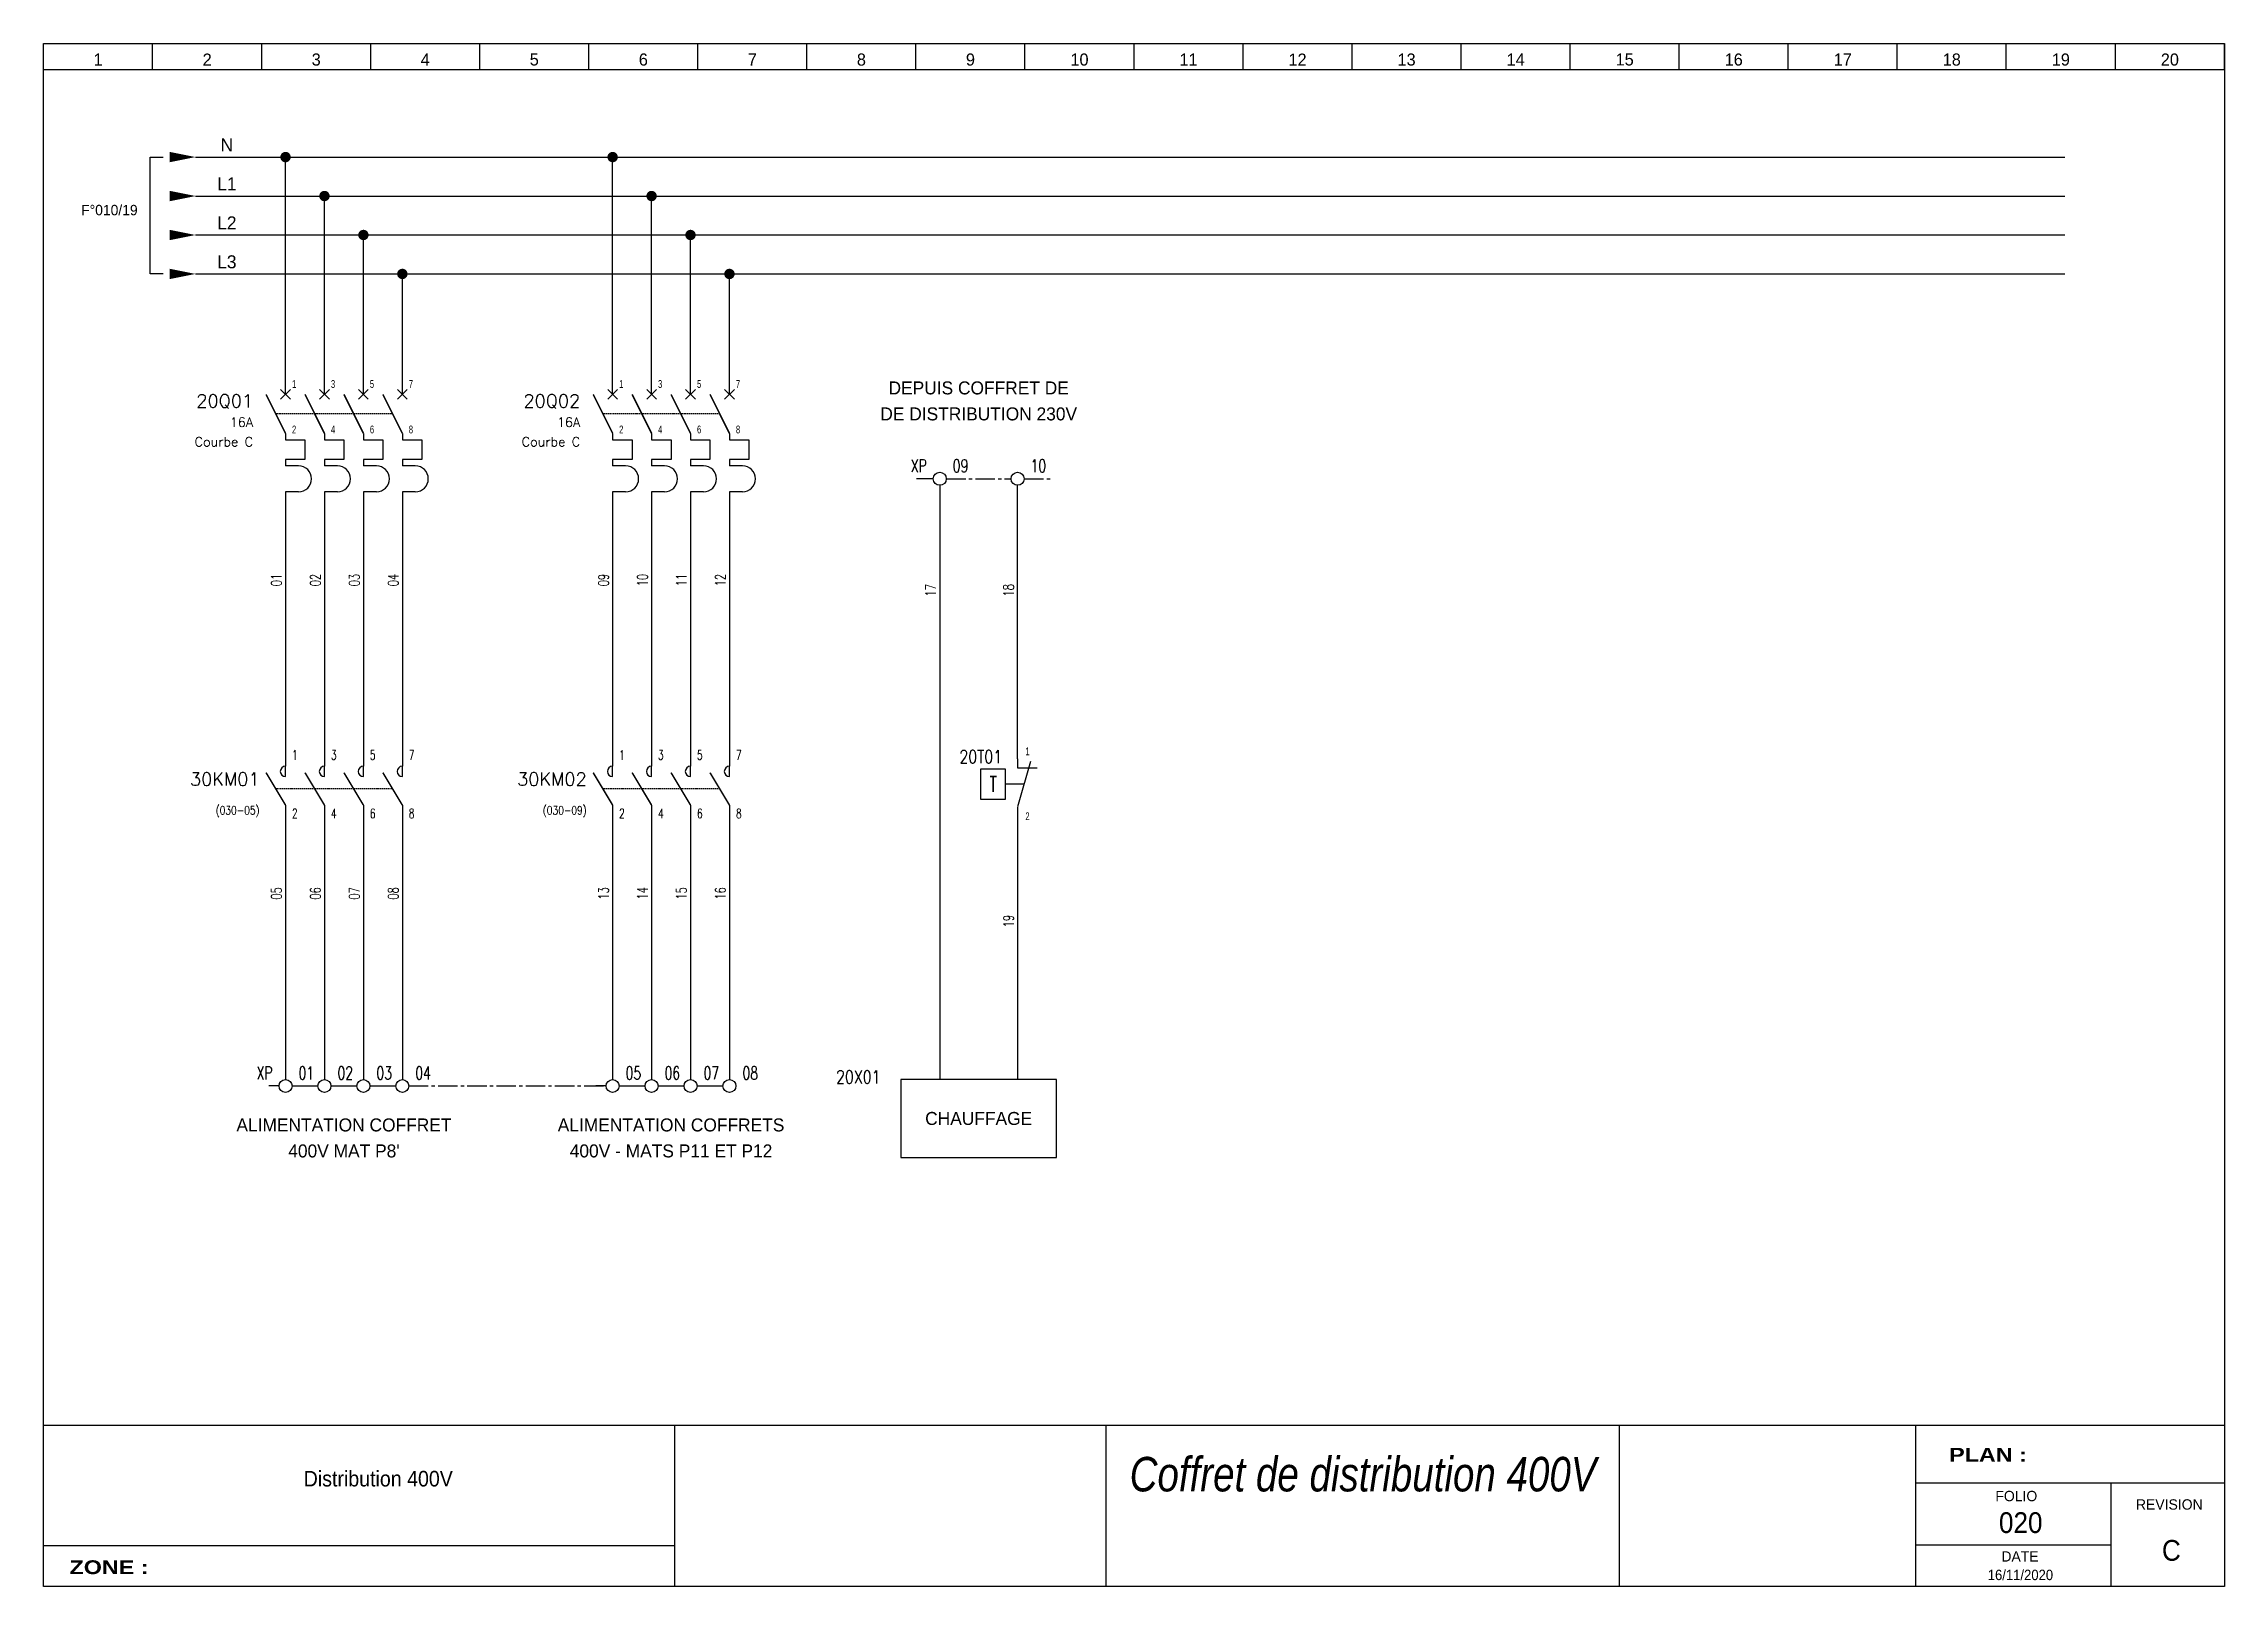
# Model space of a CAD drawing. Extents: x 0 to 420, y 0 to 297.
import ezdxf
from ezdxf.enums import TextEntityAlignment as Align

# ---------------------------------------------------------------- set-up
doc = ezdxf.new("R2010")
doc.units = 0
doc.header["$MEASUREMENT"] = 0
for name, pattern in [('AXES2', [1.125, 0.75, -0.125, 0.125, -0.125]), ('CACHE', [0.375, 0.25, -0.125]), ('FIN', [0]), ('MOYEN', [0])]:
    doc.linetypes.add(name, pattern=pattern)
doc.layers.get('0').update_dxf_attribs({"linetype": 'CONTINUOUS'})
doc.layers.add('A', color=1, linetype='CONTINUOUS')
doc.layers.add('B', color=1, linetype='CONTINUOUS')
doc.styles.add('ARIAL', font='arial.ttf', dxfattribs={"width": 0.966, "height": 2.325})
doc.styles.add('ARIAL_BOLD', font='arialbd.ttf', dxfattribs={"width": 1.2075, "height": 2.657143})
doc.styles.add('ARIAL_ITALIC', font='ariali.ttf', dxfattribs={"width": 1.449, "height": 6.642857})
doc.styles.add('ROMANS', font='romans.shx')
doc.styles.add('SIMPLEX', font='simplex')

# ---------------------------------------------------------------- blocks, each defined once
blk = doc.blocks.new('Cartouche')
at = {"color": 4}
blk.add_line((303.45, 31), (303.45, 0), dxfattribs=at)
at = {"layer": 'A', "color": 4, "linetype": 'MOYEN'}
for p, q in [((21, 292), (21, 297)), ((42, 292), (42, 297)), ((63, 292), (63, 297)), ((84, 292), (84, 297)), ((105, 292), (105, 297)), ((126, 292), (126, 297)), ((147, 292), (147, 297)), ((168, 292), (168, 297)), ((189, 292), (189, 297)), ((210, 292), (210, 297)), ((231, 292), (231, 297)), ((252, 292), (252, 297)), ((273, 292), (273, 297)), ((294, 292), (294, 297)), ((315, 292), (315, 297)), ((336, 292), (336, 297)), ((357, 292), (357, 297)), ((378, 292), (378, 297)), ((399, 292), (399, 297)), ((420, 292), (420, 297)), ((0, 292), (420, 292)), ((0, 31.05), (420, 31.05)), ((121.49, 31), (121.49, 0)), ((204.56, 31), (204.56, 0)), ((303.45, 31), (303.45, 0)), ((360.51, 31), (360.51, 0)), ((420, 19.89), (360.51, 19.89)), ((398.16, 19.86), (398.16, 0)), ((0, 7.85), (121.49, 7.85)), ((398.16, 7.96), (360.51, 7.96))]:
    blk.add_line(p, q, dxfattribs=at)
for points in [[(0, 31), (0, 297), (420, 297), (420, 31), (0, 31)], [(0, 0), (0, 297), (420, 297), (420, 0), (0, 0)]]:
    blk.add_lwpolyline(points, dxfattribs=at)
at = {"layer": 'A', "color": 7, "linetype": 'FIN', "style": 'ARIAL', "width": 0.966}
for s, height, p in [('1', 2.33, (10.5, 293.94)), ('2', 2.33, (31.5, 293.94)), ('3', 2.33, (52.5, 293.94)), ('4', 2.33, (73.5, 293.94)), ('5', 2.33, (94.5, 293.94)), ('6', 2.33, (115.5, 293.94)), ('7', 2.33, (136.5, 293.94)), ('8', 2.33, (157.5, 293.94)), ('9', 2.33, (178.5, 293.94)), ('10', 2.325, (199.5, 293.94)), ('11', 2.325, (220.5, 293.94)), ('12', 2.325, (241.5, 293.94)), ('13', 2.325, (262.5, 293.94)), ('14', 2.325, (283.5, 293.94)), ('15', 2.325, (304.5, 293.94)), ('16', 2.325, (325.5, 293.94)), ('17', 2.325, (346.5, 293.94)), ('18', 2.325, (367.5, 293.94)), ('19', 2.325, (388.5, 293.94)), ('20', 2.325, (409.5, 293.94))]:
    blk.add_text(s, height=height, dxfattribs=at).set_placement(p, align=Align.MIDDLE)
at = {"layer": 'A', "color": 7, "linetype": 'FIN', "style": 'ARIAL', "width": 0.9}
for tag, height, p in [('TITRE\xa01', 3, (64.45, 25.79)), ('TITRE\xa02', 3, (64.45, 20.79)), ('TITRE\xa03', 3, (64.45, 15.79)), ('DOSSIER\xa02', 3, (254.12, 13.45)), ('FOLIO', 4, (380.78, 12.27)), ('DOSSIER\xa03', 3, (254.12, 8.45)), ('REV', 4, (409.79, 6.93)), ('DATE', 2, (380.72, 2.24))]:
    blk.add_attdef(tag, text='', height=height, dxfattribs=at).set_placement(p, align=Align.MIDDLE)
blk.add_attdef('N°\xa0PLAN', text='', height=3, dxfattribs=at).set_placement((417.76, 25.47), align=Align.MIDDLE_RIGHT)
blk.add_attdef('ZONE', text='', height=3, dxfattribs=at).set_placement((21.8, 3.7), align=Align.MIDDLE_LEFT)
at = {"layer": 'B', "color": 1, "linetype": 'FIN', "style": 'ARIAL_BOLD', "width": 1.2075}
for s, p in [('PLAN : ', (367, 24.01)), ('ZONE : ', (5, 2.36))]:
    blk.add_text(s, height=2.657, dxfattribs=at).set_placement(p)
at = {"layer": 'B', "color": 1, "linetype": 'FIN', "style": 'ARIAL', "width": 0.966}
for s, p in [('FOLIO', (379.93, 17.39)), ('REVISION', (409.39, 15.77)), ('DATE', (380.64, 5.76))]:
    blk.add_text(s, height=1.993, dxfattribs=at).set_placement(p, align=Align.MIDDLE)
at = {"layer": 'B', "color": 4, "linetype": 'FIN', "style": 'ARIAL_ITALIC', "width": 0.8}
blk.add_attdef('DOSSIER\xa01', text='', height=6.64, dxfattribs=at).set_placement((254.12, 21.73), align=Align.MIDDLE)
blk = doc.blocks.new('Renvoi 6-5')
blk.add_lwpolyline([(-6.25, -22.5), (-8.75, -22.5), (-8.75, 0), (-6.25, 0)])
at = {"color": 0, "linetype": 'ByBlock'}
for points in [[(-5, 0, 2, 0, 0), (0, 0, 0, 0, 0)], [(-5, -7.5, 2, 0, 0), (0, -7.5, 0, 0, 0)], [(-5, -15, 2, 0, 0), (0, -15, 0, 0, 0)], [(-5, -22.5, 2, 0, 0), (0, -22.5, 0, 0, 0)]]:
    blk.add_lwpolyline(points, format="xyseb", dxfattribs=at)
blk.add_attdef('VENANT', text='', height=2, dxfattribs=at).set_placement((-11.15, -11.2), align=Align.RIGHT)
blk = doc.blocks.new('EL01-14')
at = {"color": 0, "linetype": 'ByBlock', "const_width": 1}
blk.add_lwpolyline([(-0.5, 0, 1), (0.5, 0, 1)], format="xyb", close=True, dxfattribs=at)
blk = doc.blocks.new('EL01-26')
at = {"color": 0, "linetype": 'ByBlock'}
for p, q in [((0, 0), (3.75, 0)), ((3.75, 0), (3.75, -3.75)), ((3.75, -3.75), (0, -3.75)), ((0, -3.75), (0, -5)), ((2.5, -5), (0, -5)), ((2.5, -10), (0, -10))]:
    blk.add_line(p, q, dxfattribs=at)
blk.add_arc((2.5, -7.5), 2.5, 270, 90, dxfattribs=at)
blk = doc.blocks.new('DJ4P')
at = {"color": 0, "linetype": 'ByBlock'}
for p, q in [((-0.9375, 0.9375), (0.9375, -0.9375)), ((0.9375, 0.9375), (-0.9375, -0.9375)), ((6.5625, 0.9375), (8.4375, -0.9375)), ((8.4375, 0.9375), (6.5625, -0.9375)), ((14.0625, 0.9375), (15.9375, -0.9375)), ((15.9375, 0.9375), (14.0625, -0.9375)), ((21.5625, 0.9375), (23.4375, -0.9375)), ((23.4375, 0.9375), (21.5625, -0.9375))]:
    blk.add_line(p, q, dxfattribs=at)
at = {"color": 0, "linetype": 'CACHE'}
blk.add_line((20.625, -3.75), (-1.875, -3.75), dxfattribs=at)
for p, q in [((0, -7.5), (0, -8.75)), ((7.5, -7.5), (7.5, -8.75)), ((15, -7.5), (15, -8.75)), ((22.5, -7.5), (22.5, -8.75))]:
    blk.add_line(p, q)
at = {"color": 0, "linetype": 'ByBlock', "const_width": 0.3}
for points in [[(-3.75, 0), (0, -7.5)], [(3.75, 0), (7.5, -7.5)], [(11.25, 0), (15, -7.5)], [(18.75, 0), (22.5, -7.5)]]:
    blk.add_lwpolyline(points, dxfattribs=at)
for p in [(0, -8.75), (7.5, -8.75), (15, -8.75), (22.5, -8.75)]:
    blk.add_blockref('EL01-26', p)
at = {"color": 0, "linetype": 'ByBlock', "style": 'ROMANS'}
for tag, height, p in [('REP', 2.5, (-6.25, -2.5)), ('TYPE+CAL', 1.8, (-6.25, -6.25)), ('COURBE', 1.8, (-6.25, -10))]:
    blk.add_attdef(tag, text='', height=height, dxfattribs=at).set_placement(p, align=Align.RIGHT)
at = {"color": 0, "linetype": 'ByBlock', "width": 0.7}
for tag, p in [('ENT1', (1.25, 1.25)), ('ENT2', (8.75, 1.25)), ('ENT3', (16.25, 1.25)), ('ENT4', (23.75, 1.25)), ('SOR1', (1.25, -7.5)), ('SOR2', (8.75, -7.5)), ('SOR3', (16.25, -7.5)), ('SOR4', (23.75, -7.5))]:
    blk.add_attdef(tag, p, '', height=1.5, dxfattribs=at)
at = {"color": 0, "linetype": 'ByBlock', "style": 'ROMANS', "width": 0.8}
blk.add_attdef('ICC', text='', height=1.5, dxfattribs=at).set_placement((-6.25, -13.75), align=Align.RIGHT)
blk = doc.blocks.new('Bornier Tétra')
for p, q in [((-1.25, -1.25), (-3.22, -1.25)), ((1.25, -1.25), (6.25, -1.25)), ((8.75, -1.25), (13.75, -1.25)), ((16.25, -1.25), (21.25, -1.25))]:
    blk.add_line(p, q)
for centre in [(0, -1.25), (7.5, -1.25), (15, -1.25), (22.5, -1.25)]:
    blk.add_circle(centre, 1.25)
at = {"color": 0, "linetype": 'ByBlock', "style": 'SIMPLEX', "width": 0.7}
blk.add_attdef('BORNIER', text='', height=2.5, dxfattribs=at).set_placement((-2.5, 0), align=Align.RIGHT)
for tag, p in [('BORNE1', (2.5, 0)), ('BORNE2', (10, 0)), ('BORNE3', (17.5, 0)), ('BORNE4', (25, 0))]:
    blk.add_attdef(tag, p, '', height=2.5, dxfattribs=at)
blk = doc.blocks.new('KM 4P Réf')
at = {"color": 0, "linetype": 'ByBlock'}
for p, q in [((0, -2), (0, 0)), ((7.5, -2), (7.5, 0)), ((15, -2), (15, 0)), ((22.5, -2), (22.5, 0))]:
    blk.add_line(p, q, dxfattribs=at)
at = {"color": 0, "linetype": 'CACHE'}
blk.add_line((20.62, -4.38), (-1.88, -4.38), dxfattribs=at)
at = {"color": 0, "linetype": 'ByBlock', "const_width": 0.3}
for points in [[(-3.75, -1.25), (0, -7.5)], [(3.75, -1.25), (7.5, -7.5)], [(11.25, -1.25), (15, -7.5)], [(18.75, -1.25), (22.5, -7.5)]]:
    blk.add_lwpolyline(points, dxfattribs=at)
at = {"color": 0, "linetype": 'ByBlock'}
for centre in [(0, -1), (7.5, -1), (15, -1), (22.5, -1)]:
    blk.add_arc(centre, 1, 90, 270, dxfattribs=at)
at = {"color": 0, "linetype": 'ByBlock', "style": 'SIMPLEX', "width": 0.7}
for tag, p in [('ENT1', (1.25, 1.25)), ('ENT2', (8.75, 1.25)), ('ENT3', (16.25, 1.25)), ('ENT4', (23.75, 1.25)), ('SOR1', (1.25, -10)), ('SOR2', (8.75, -10)), ('SOR3', (16.25, -10)), ('SOR4', (23.75, -10))]:
    blk.add_attdef(tag, p, '', height=1.8, dxfattribs=at)
at = {"color": 0, "linetype": 'ByBlock', "style": 'SIMPLEX', "width": 0.8}
for tag, height, p in [('REP', 2.5, (-5, -3.75)), ('REN', 1.6, (-5, -9.3)), ('REF', 1.6, (-5, -6.53))]:
    blk.add_attdef(tag, text='', height=height, dxfattribs=at).set_placement(p, align=Align.RIGHT)
blk = doc.blocks.new('Themostat NC')
for p, q in [((0, 0), (0, -1.75)), ((1.25, -4.87), (-2.39, -4.87)), ((0, -9.3), (0, -11.04))]:
    blk.add_line(p, q)
at = {"color": 0, "linetype": 'ByBlock'}
for p, q in [((2.5, -0.5), (0, -9.25)), ((0, -1.75), (3.75, -1.75))]:
    blk.add_line(p, q, dxfattribs=at)
blk.add_lwpolyline([(-7.06, -1.9), (-2.39, -1.9), (-2.39, -7.84), (-7.06, -7.84)], close=True)
at = {"style": 'SIMPLEX', "width": 0.7}
blk.add_text('T', height=3, dxfattribs=at).set_placement((-4.69, -6.37), align=Align.CENTER)
at = {"color": 0, "linetype": 'ByBlock', "style": 'SIMPLEX', "width": 0.8}
blk.add_attdef('REP', text='', height=2.5, dxfattribs=at).set_placement((-3, -0.85), align=Align.RIGHT)
at = {"color": 0, "linetype": 'ByBlock', "width": 0.7}
for tag, p in [('ENT', (1.5, 0.7)), ('SOR', (1.5, -11.8))]:
    blk.add_attdef(tag, p, '', height=1.5, dxfattribs=at)
blk = doc.blocks.new('Borne')
blk.add_circle((0, -1.25), 1.25)
at = {"color": 0, "linetype": 'ByBlock', "style": 'SIMPLEX', "width": 0.7}
blk.add_attdef('BORNIER', text='', height=2.5, dxfattribs=at).set_placement((-2.5, 0), align=Align.RIGHT)
blk.add_attdef('BORNE', (2.5, 0), '', height=2.5, dxfattribs=at)

msp = doc.modelspace()

# ---------------------------------------------------------------- linework, layer by layer
for p, q in [((29.26, 275.16), (389.29, 275.16)), ((46.59, 229.47), (46.59, 275.16)), ((109.59, 229.47), (109.59, 275.16)), ((29.26, 267.66), (389.29, 267.66)), ((54.09, 229.47), (54.09, 267.66)), ((117.09, 229.47), (117.09, 267.66)), ((29.26, 260.16), (389.29, 260.16)), ((61.59, 229.47), (61.59, 260.16)), ((124.59, 229.47), (124.59, 260.16)), ((29.26, 252.66), (389.29, 252.66)), ((69.09, 229.47), (69.09, 252.66)), ((132.09, 229.47), (132.09, 252.66)), ((46.59, 210.72), (46.59, 157.9)), ((54.09, 210.72), (54.09, 157.9)), ((61.59, 210.72), (61.59, 157.9)), ((69.09, 210.72), (69.09, 157.9)), ((109.59, 210.72), (109.59, 157.9)), ((117.09, 210.72), (117.09, 157.9)), ((124.59, 210.72), (124.59, 157.9)), ((132.09, 210.72), (132.09, 157.9)), ((172.59, 211.97), (172.59, 97.58)), ((187.59, 159.31), (187.59, 211.97)), ((46.59, 150.4), (46.59, 97.58)), ((54.09, 150.4), (54.09, 97.58)), ((61.59, 150.4), (61.59, 97.58)), ((69.09, 150.4), (69.09, 97.58)), ((109.59, 150.4), (109.59, 97.58)), ((117.09, 150.4), (117.09, 97.58)), ((124.59, 150.4), (124.59, 97.58)), ((132.09, 150.4), (132.09, 97.58)), ((172.59, 150.4), (172.59, 97.58)), ((187.59, 148.27), (187.59, 97.58))]:
    msp.add_line(p, q)
at = {"linetype": 'AXES2', "ltscale": 5}
for p, q in [((171.34, 213.22), (168.12, 213.22)), ((173.84, 213.22), (186.34, 213.22)), ((188.84, 213.22), (193.84, 213.22)), ((70.34, 96.33), (108.34, 96.33))]:
    msp.add_line(p, q, dxfattribs=at)
msp.add_lwpolyline([(165.09, 82.58), (195.09, 82.58), (195.09, 97.58), (165.09, 97.58)], close=True)

# ---------------------------------------------------------------- block references
for name, p, values in [('Cartouche', (0, 0), {'FOLIO': '020', 'REV': 'C', 'DATE': '16/11/2020', 'DOSSIER\xa01': 'Coffret de distribution 400V', 'TITRE\xa02': 'Distribution 400V'}), ('Renvoi 6-5', (29.26, 275.16), {'VENANT': 'F%%D010/19'}), ('DJ4P', (46.59, 229.47), {'REP': '20Q01', 'TYPE+CAL': '16A', 'COURBE': 'Courbe C', 'ENT1': '1', 'SOR1': '2', 'ENT2': '3', 'SOR2': '4', 'ENT3': '5', 'SOR3': '6', 'ENT4': '7', 'SOR4': '8'}), ('DJ4P', (109.59, 229.47), {'REP': '20Q02', 'TYPE+CAL': '16A', 'COURBE': 'Courbe C', 'ENT1': '1', 'SOR1': '2', 'ENT2': '3', 'SOR2': '4', 'ENT3': '5', 'SOR3': '6', 'ENT4': '7', 'SOR4': '8'}), ('Borne', (172.59, 214.47), {'BORNIER': 'XP', 'BORNE': '09'}), ('Borne', (187.59, 214.47), {'BORNE': '10'}), ('Themostat NC', (187.59, 159.31), {'REP': '20T01', 'ENT': '1', 'SOR': '2'}), ('Bornier Tétra', (46.59, 97.58), {'BORNIER': 'XP', 'BORNE1': '01', 'BORNE2': '02', 'BORNE3': '03', 'BORNE4': '04'}), ('Bornier Tétra', (109.59, 97.58), {'BORNE1': '05', 'BORNE2': '06', 'BORNE3': '07', 'BORNE4': '08'})]:
    msp.add_blockref(name, p).add_auto_attribs(values)
for p in [(46.59, 275.16), (109.59, 275.16), (54.09, 267.66), (117.09, 267.66), (61.59, 260.16), (124.59, 260.16), (69.09, 252.66), (132.09, 252.66)]:
    msp.add_blockref('EL01-14', p)
ref = msp.add_blockref('KM 4P Réf', (46.59, 157.9))
ref.add_attrib('REP', '30KM01', dxfattribs={"color": 0, "linetype": 'ByBlock', "height": 2.5, "style": 'ROMANS'}).set_placement((41.59, 154.15), align=Align.RIGHT)
ref.add_attrib('REN', '(030-05)', dxfattribs={"color": 0, "linetype": 'ByBlock', "height": 1.6, "style": 'SIMPLEX', "width": 0.8}).set_placement((41.59, 148.6), align=Align.RIGHT)
ref.add_attrib('ENT1', '1', (47.84, 159.15), dxfattribs={"color": 0, "linetype": 'ByBlock', "height": 1.8, "style": 'SIMPLEX', "width": 0.7})
ref.add_attrib('SOR1', '2', (47.84, 147.9), dxfattribs={"color": 0, "linetype": 'ByBlock', "height": 1.8, "style": 'SIMPLEX', "width": 0.7})
ref.add_attrib('ENT2', '3', (55.34, 159.15), dxfattribs={"color": 0, "linetype": 'ByBlock', "height": 1.8, "style": 'SIMPLEX', "width": 0.7})
ref.add_attrib('SOR2', '4', (55.34, 147.9), dxfattribs={"color": 0, "linetype": 'ByBlock', "height": 1.8, "style": 'SIMPLEX', "width": 0.7})
ref.add_attrib('ENT3', '5', (62.84, 159.15), dxfattribs={"color": 0, "linetype": 'ByBlock', "height": 1.8, "style": 'SIMPLEX', "width": 0.7})
ref.add_attrib('SOR3', '6', (62.84, 147.9), dxfattribs={"color": 0, "linetype": 'ByBlock', "height": 1.8, "style": 'SIMPLEX', "width": 0.7})
ref.add_attrib('ENT4', '7', (70.34, 159.15), dxfattribs={"color": 0, "linetype": 'ByBlock', "height": 1.8, "style": 'SIMPLEX', "width": 0.7})
ref.add_attrib('SOR4', '8', (70.34, 147.9), dxfattribs={"color": 0, "linetype": 'ByBlock', "height": 1.8, "style": 'SIMPLEX', "width": 0.7})
ref = msp.add_blockref('KM 4P Réf', (109.59, 157.9))
ref.add_attrib('REP', '30KM02', dxfattribs={"color": 0, "linetype": 'ByBlock', "height": 2.5, "style": 'ROMANS'}).set_placement((104.59, 154.15), align=Align.RIGHT)
ref.add_attrib('REN', '(030-09)', dxfattribs={"color": 0, "linetype": 'ByBlock', "height": 1.6, "style": 'SIMPLEX', "width": 0.8}).set_placement((104.59, 148.6), align=Align.RIGHT)
ref.add_attrib('ENT1', '1', (110.84, 159.15), dxfattribs={"color": 0, "linetype": 'ByBlock', "height": 1.8, "style": 'SIMPLEX', "width": 0.7})
ref.add_attrib('SOR1', '2', (110.84, 147.9), dxfattribs={"color": 0, "linetype": 'ByBlock', "height": 1.8, "style": 'SIMPLEX', "width": 0.7})
ref.add_attrib('ENT2', '3', (118.34, 159.15), dxfattribs={"color": 0, "linetype": 'ByBlock', "height": 1.8, "style": 'SIMPLEX', "width": 0.7})
ref.add_attrib('SOR2', '4', (118.34, 147.9), dxfattribs={"color": 0, "linetype": 'ByBlock', "height": 1.8, "style": 'SIMPLEX', "width": 0.7})
ref.add_attrib('ENT3', '5', (125.84, 159.15), dxfattribs={"color": 0, "linetype": 'ByBlock', "height": 1.8, "style": 'SIMPLEX', "width": 0.7})
ref.add_attrib('SOR3', '6', (125.84, 147.9), dxfattribs={"color": 0, "linetype": 'ByBlock', "height": 1.8, "style": 'SIMPLEX', "width": 0.7})
ref.add_attrib('ENT4', '7', (133.34, 159.15), dxfattribs={"color": 0, "linetype": 'ByBlock', "height": 1.8, "style": 'SIMPLEX', "width": 0.7})
ref.add_attrib('SOR4', '8', (133.34, 147.9), dxfattribs={"color": 0, "linetype": 'ByBlock', "height": 1.8, "style": 'SIMPLEX', "width": 0.7})

# ---------------------------------------------------------------- texts
for s, p in [('N', (35.29, 276.25)), ('L1', (35.29, 268.75)), ('L2', (35.29, 261.25)), ('L3', (35.29, 253.75))]:
    msp.add_text(s, height=2.5).set_placement(p, align=Align.CENTER)
for s, p in [('DEPUIS COFFRET DE', (180.09, 230.72)), ('DE DISTRIBUTION 230V', (180.09, 225.72)), ('ALIMENTATION COFFRET', (57.84, 88.83)), ('ALIMENTATION COFFRETS', (120.84, 88.83)), ('CHAUFFAGE', (180.09, 90.08)), ("400V MAT P8'", (57.84, 83.83)), ('400V - MATS P11 ET P12', (120.84, 83.83))]:
    msp.add_text(s, height=2.5).set_placement(p, align=Align.MIDDLE_CENTER)
at = {"style": 'SIMPLEX', "width": 0.7}
for s, p in [('01', (45.84, 193.73)), ('02', (53.34, 193.73)), ('03', (60.84, 193.73)), ('04', (68.34, 193.73)), ('09', (108.84, 193.73)), ('10', (116.34, 193.73)), ('11', (123.84, 193.73)), ('12', (131.34, 193.73)), ('17', (171.84, 191.76)), ('18', (186.84, 191.76)), ('05', (45.84, 133.41)), ('06', (53.34, 133.41)), ('07', (60.84, 133.41)), ('08', (68.34, 133.41)), ('13', (108.84, 133.41)), ('14', (116.34, 133.41)), ('15', (123.84, 133.41)), ('16', (131.34, 133.41)), ('19', (186.84, 128.06))]:
    msp.add_text(s, height=2, rotation=90, dxfattribs=at).set_placement(p, align=Align.CENTER)
at = {"style": 'ROMANS', "width": 0.8}
msp.add_text('20X01', height=2.5, dxfattribs=at).set_placement((161.19, 96.83), align=Align.RIGHT)

doc.saveas('drawing.dxf')
